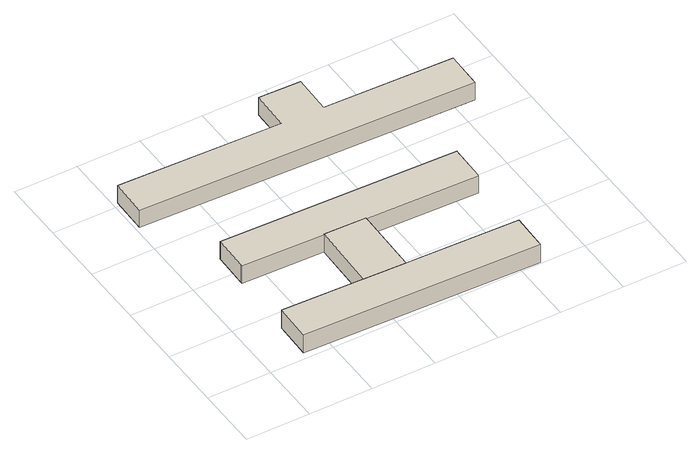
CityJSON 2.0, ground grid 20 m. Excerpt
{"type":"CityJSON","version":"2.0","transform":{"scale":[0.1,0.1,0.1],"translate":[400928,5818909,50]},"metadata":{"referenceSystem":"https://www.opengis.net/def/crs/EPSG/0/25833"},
"CityObjects":{
"building1":{"type":"Building","attributes":{"Gemeindeschluessel":"11000010","function":"31001_2100"},"address":[{"country":"Germany","locality":"Berlin","thoroughfareNumber":"63A","thoroughfareName":"Alt-Friedrichsfelde"}],"children":["building1-1","building1-2","building1-3"]},
"building1-1":{"type":"BuildingPart","attributes":{"BezugspunktDach":"2200","measuredHeight":6.51,"storeysAboveGround":1},"parents":["building1"],"geometry":[{"type":"Solid","lod":"1","boundaries":[[[[0,1,2,3,4,5,6,7,8,9]],[[10,11,12,13,14,15,16,17,18,19]],[[10,19,9,8]],[[11,10,8,7]],[[12,11,7,6]],[[13,12,6,5]],[[14,13,5,4]],[[15,14,4,3]],[[16,15,3,2]],[[17,16,2,1]],[[19,18,0,9]],[[18,17,1,0]]]]}]},
"building1-2":{"type":"BuildingPart","attributes":{"BezugspunktDach":"2200","measuredHeight":6.51,"storeysAboveGround":1},"parents":["building1"],"geometry":[{"type":"Solid","lod":"1","boundaries":[[[[20,21,22,23]],[[18,17,24,25]],[[18,25,23,22]],[[17,1,0,18,22,21]],[[24,17,21,20]],[[18,0,1,17]],[[25,24,20,23]]]]}]},
"building1-3":{"type":"BuildingPart","attributes":{"BezugspunktDach":"2200","measuredHeight":6.5,"storeysAboveGround":1},"parents":["building1"],"geometry":[{"type":"Solid","lod":"1","boundaries":[[[[26,27,20,23,28,29]],[[30,25,24,31,32,33]],[[30,33,29,28]],[[25,30,28,23]],[[31,24,20,27]],[[32,31,27,26]],[[33,32,26,29]],[[24,25,23,20]]]]}]},
"building2":{"type":"Building","attributes":{"Gemeindeschluessel":"11000010","BezugspunktDach":"2200","function":"31001_2100","measuredHeight":6.16,"storeysAboveGround":1},"address":[{"country":"Germany","locality":"Berlin","thoroughfareNumber":"63A (1)","thoroughfareName":"Alt-Friedrichsfelde"}],"geometry":[{"type":"Solid","lod":"1","boundaries":[[[[34,35,36,37,38,39,40,41]],[[42,43,44,45,46,47,48,49]],[[42,49,41,40]],[[43,42,40,39]],[[44,43,39,38]],[[45,44,38,37]],[[46,45,37,36]],[[47,46,36,35]],[[48,47,35,34]],[[49,48,34,41]]]]}]}
},
"vertices":[
[384,348,64],[516,345,64],[869,336,64],[870,340,64],[872,448,64],[873,453,64],[130,472,64],[130,467,64],[127,360,64],[127,355,64],[127,360,2],[130,467,2],[130,472,2],[873,453,2],[872,448,2],[870,340,2],[869,336,2],[516,345,2],[384,348,2],[127,355,2],
[511,130,67],[516,345,67],[384,348,67],[379,134,67],[511,130,2],[379,134,2],
[861,3,67],[864,120,67],[122,141,67],[119,23,67],[122,141,2],[864,120,2],[861,3,2],[119,23,2],
[1061,666,67],[1064,783,67],[658,794,67],[661,917,67],[529,921,67],[526,798,67],[13,812,67],[10,694,67],[13,812,5],[526,798,5],[529,921,5],[661,917,5],[658,794,5],[1064,783,5],[1061,666,5],[10,694,5]
]}
